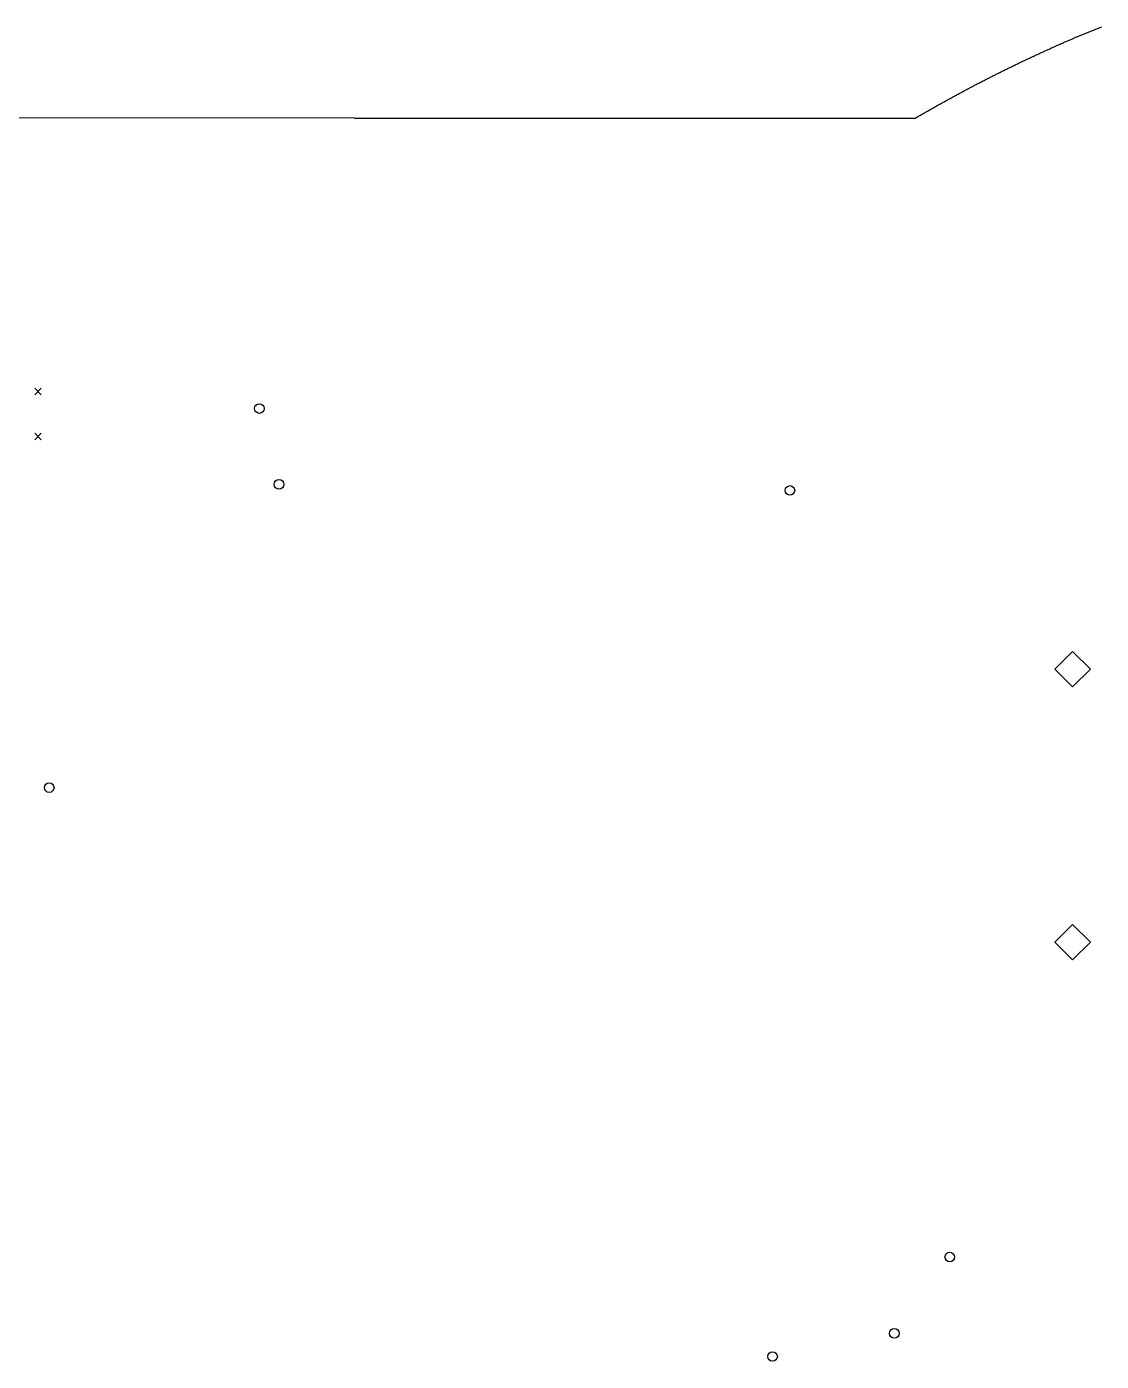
# Model space of a CAD drawing. Header units: millimetres. Extents: x 84 to 218, y -158 to -51.
# Drawn here: x 150.7 to 184.14, y -95.17 to -53.62 of the extents above; entities that cross this region are included whole.
import ezdxf

# ---------------------------------------------------------------- set-up
doc = ezdxf.new("R2010")
doc.units = ezdxf.units.MM
doc.layers.add('BLACK', color=250, linetype='CONTINUOUS')

msp = doc.modelspace()

# ---------------------------------------------------------------- linework, layer by layer
at = {"layer": 'BLACK', "linetype": 'CONTINUOUS'}
for p, q in [((183.195935, -54.0195), (183.221982, -54.008328)), ((183.221982, -54.008328), (183.248017, -53.997183)), ((183.248017, -53.997183), (183.274047, -53.986062)), ((183.274047, -53.986062), (183.300066, -53.974968)), ((183.300066, -53.974968), (183.326079, -53.963898)), ((183.326079, -53.963898), (183.352081, -53.952854)), ((183.352081, -53.952854), (183.378077, -53.941835)), ((183.378077, -53.941835), (183.404062, -53.930841)), ((183.404062, -53.930841), (183.430041, -53.919872)), ((183.430041, -53.919872), (183.456009, -53.90893)), ((183.456009, -53.90893), (183.481972, -53.898011)), ((183.481972, -53.898011), (183.507923, -53.887119)), ((183.507923, -53.887119), (183.533868, -53.876251)), ((183.533868, -53.876251), (183.559803, -53.86541)), ((183.559803, -53.86541), (183.585731, -53.854592)), ((183.585731, -53.854592), (183.611649, -53.843801)), ((183.611649, -53.843801), (183.63756, -53.833034)), ((183.63756, -53.833034), (183.663461, -53.822293)), ((183.663461, -53.822293), (183.689355, -53.811576)), ((183.689355, -53.811576), (183.715239, -53.800886)), ((183.715239, -53.800886), (183.741116, -53.790219)), ((183.741116, -53.790219), (183.766983, -53.779579)), ((183.766983, -53.779579), (183.792843, -53.768963)), ((183.792843, -53.768963), (183.818692, -53.758373)), ((183.818692, -53.758373), (183.844536, -53.747807)), ((183.844536, -53.747807), (183.870368, -53.737267)), ((183.870368, -53.737267), (183.896194, -53.726751)), ((183.896194, -53.726751), (183.92201, -53.716262)), ((183.92201, -53.716262), (183.947819, -53.705796)), ((183.947819, -53.705796), (183.973617, -53.695357)), ((183.973617, -53.695357), (183.999409, -53.684941)), ((183.999409, -53.684941), (184.02519, -53.674552)), ((184.02519, -53.674552), (184.050965, -53.664186)), ((184.050965, -53.664186), (184.076729, -53.653847)), ((184.076729, -53.653847), (184.102486, -53.643531)), ((184.102486, -53.643531), (184.128233, -53.633242)), ((184.128233, -53.633242), (184.153973, -53.622976)), ((182.252766, -54.438639), (182.279111, -54.426547)), ((182.279111, -54.426547), (182.305445, -54.414482)), ((182.305445, -54.414482), (182.331773, -54.402442)), ((182.331773, -54.402442), (182.358091, -54.390428)), ((182.358091, -54.390428), (182.384402, -54.378439)), ((182.384402, -54.378439), (182.410704, -54.366477)), ((182.410704, -54.366477), (182.436999, -54.35454)), ((182.436999, -54.35454), (182.463284, -54.342629)), ((182.463284, -54.342629), (182.489563, -54.330743)), ((182.489563, -54.330743), (182.515831, -54.318884)), ((182.515831, -54.318884), (182.542094, -54.307049)), ((182.542094, -54.307049), (182.568346, -54.295241)), ((182.568346, -54.295241), (182.594592, -54.283457)), ((182.594592, -54.283457), (182.620828, -54.271701)), ((182.620828, -54.271701), (182.647057, -54.259968)), ((182.647057, -54.259968), (182.673276, -54.248263)), ((182.673276, -54.248263), (182.699489, -54.236582)), ((182.699489, -54.236582), (182.725692, -54.224927)), ((182.725692, -54.224927), (182.751888, -54.213297)), ((182.751888, -54.213297), (182.778074, -54.201694)), ((182.778074, -54.201694), (182.804254, -54.190115)), ((182.804254, -54.190115), (182.830423, -54.178563)), ((182.830423, -54.178563), (182.856587, -54.167035)), ((182.856587, -54.167035), (182.882739, -54.155534)), ((182.882739, -54.155534), (182.908886, -54.144057)), ((182.908886, -54.144057), (182.935022, -54.132607)), ((182.935022, -54.132607), (182.961152, -54.121182)), ((182.961152, -54.121182), (182.987272, -54.109782)), ((182.987272, -54.109782), (183.013385, -54.098408)), ((183.013385, -54.098408), (183.039488, -54.087059)), ((183.039488, -54.087059), (183.065584, -54.075735)), ((183.065584, -54.075735), (183.09167, -54.064438)), ((183.09167, -54.064438), (183.11775, -54.053165)), ((183.11775, -54.053165), (183.14382, -54.041918)), ((183.14382, -54.041918), (183.169883, -54.030696)), ((183.169883, -54.030696), (183.195935, -54.0195)), ((181.378895, -54.852168), (181.405503, -54.839222)), ((181.405503, -54.839222), (181.432106, -54.8263)), ((181.432106, -54.8263), (181.458698, -54.813406)), ((181.458698, -54.813406), (181.485284, -54.800536)), ((181.485284, -54.800536), (181.511861, -54.787694)), ((181.511861, -54.787694), (181.538431, -54.774877)), ((181.538431, -54.774877), (181.564992, -54.762087)), ((181.564992, -54.762087), (181.591546, -54.749321)), ((181.591546, -54.749321), (181.618091, -54.736583)), ((181.618091, -54.736583), (181.644629, -54.72387)), ((181.644629, -54.72387), (181.671158, -54.711184)), ((181.671158, -54.711184), (181.69768, -54.698523)), ((181.69768, -54.698523), (181.724193, -54.685889)), ((181.724193, -54.685889), (181.750699, -54.67328)), ((181.750699, -54.67328), (181.777195, -54.660698)), ((181.777195, -54.660698), (181.803686, -54.64814)), ((181.803686, -54.64814), (181.830166, -54.63561)), ((181.830166, -54.63561), (181.856641, -54.623105)), ((181.856641, -54.623105), (181.883104, -54.610627)), ((181.883104, -54.610627), (181.909563, -54.598173)), ((181.909563, -54.598173), (181.936011, -54.585747)), ((181.936011, -54.585747), (181.962453, -54.573345)), ((181.962453, -54.573345), (181.988884, -54.56097)), ((181.988884, -54.56097), (182.01531, -54.54862)), ((182.01531, -54.54862), (182.041726, -54.536297)), ((182.041726, -54.536297), (182.068135, -54.523999)), ((182.068135, -54.523999), (182.094535, -54.511728)), ((182.094535, -54.511728), (182.120928, -54.499481)), ((182.120928, -54.499481), (182.147311, -54.487262)), ((182.147311, -54.487262), (182.173688, -54.475067)), ((182.173688, -54.475067), (182.200055, -54.462899)), ((182.200055, -54.462899), (182.226416, -54.450755)), ((182.226416, -54.450755), (182.252766, -54.438639)), ((180.550097, -55.266539), (180.57695, -55.252777)), ((180.57695, -55.252777), (180.603794, -55.239042)), ((180.603794, -55.239042), (180.630632, -55.225333)), ((180.630632, -55.225333), (180.65746, -55.211651)), ((180.65746, -55.211651), (180.684283, -55.197994)), ((180.684283, -55.197994), (180.711095, -55.184365)), ((180.711095, -55.184365), (180.737903, -55.170761)), ((180.737903, -55.170761), (180.7647, -55.157184)), ((180.7647, -55.157184), (180.791491, -55.143633)), ((180.791491, -55.143633), (180.818273, -55.13011)), ((180.818273, -55.13011), (180.845049, -55.116611)), ((180.845049, -55.116611), (180.871814, -55.10314)), ((180.871814, -55.10314), (180.898575, -55.089694)), ((180.898575, -55.089694), (180.925325, -55.076276)), ((180.925325, -55.076276), (180.952069, -55.062883)), ((180.952069, -55.062883), (180.978804, -55.049517)), ((180.978804, -55.049517), (181.005533, -55.036176)), ((181.005533, -55.036176), (181.032252, -55.022863)), ((181.032252, -55.022863), (181.058965, -55.009575)), ((181.058965, -55.009575), (181.085668, -54.996314)), ((181.085668, -54.996314), (181.112366, -54.983078)), ((181.112366, -54.983078), (181.139053, -54.96987)), ((181.139053, -54.96987), (181.165735, -54.956687)), ((181.165735, -54.956687), (181.192406, -54.943531)), ((181.192406, -54.943531), (181.219072, -54.9304)), ((181.219072, -54.9304), (181.245728, -54.917297)), ((181.245728, -54.917297), (181.272378, -54.904218)), ((181.272378, -54.904218), (181.299018, -54.891167)), ((181.299018, -54.891167), (181.325652, -54.878141)), ((181.325652, -54.878141), (181.352276, -54.865142)), ((181.352276, -54.865142), (181.378895, -54.852168)), ((179.768041, -55.677179), (179.795113, -55.662646)), ((179.795113, -55.662646), (179.822181, -55.648139)), ((179.822181, -55.648139), (179.849238, -55.63366)), ((179.849238, -55.63366), (179.876291, -55.619207)), ((179.876291, -55.619207), (179.903333, -55.604781)), ((179.903333, -55.604781), (179.930371, -55.590381)), ((179.930371, -55.590381), (179.957398, -55.576009)), ((179.957398, -55.576009), (179.98442, -55.561662)), ((179.98442, -55.561662), (180.011432, -55.547344)), ((180.011432, -55.547344), (180.038439, -55.53305)), ((180.038439, -55.53305), (180.065436, -55.518785)), ((180.065436, -55.518785), (180.092428, -55.504545)), ((180.092428, -55.504545), (180.11941, -55.490332)), ((180.11941, -55.490332), (180.146387, -55.476146)), ((180.146387, -55.476146), (180.173353, -55.461987)), ((180.173353, -55.461987), (180.200314, -55.447853)), ((180.200314, -55.447853), (180.227266, -55.433747)), ((180.227266, -55.433747), (180.254212, -55.419667)), ((180.254212, -55.419667), (180.281148, -55.405614)), ((180.281148, -55.405614), (180.308078, -55.391586)), ((180.308078, -55.391586), (180.334999, -55.377587)), ((180.334999, -55.377587), (180.361914, -55.363613)), ((180.361914, -55.363613), (180.38882, -55.349666)), ((180.38882, -55.349666), (180.41572, -55.335745)), ((180.41572, -55.335745), (180.44261, -55.321851)), ((180.44261, -55.321851), (180.469494, -55.307983)), ((180.469494, -55.307983), (180.496369, -55.294142)), ((180.496369, -55.294142), (180.523238, -55.280327)), ((180.523238, -55.280327), (180.550097, -55.266539)), ((179.006943, -56.095002), (179.034224, -56.079717)), ((179.034224, -56.079717), (179.0615, -56.064457)), ((179.0615, -56.064457), (179.088766, -56.049226)), ((179.088766, -56.049226), (179.116027, -56.034021)), ((179.116027, -56.034021), (179.143278, -56.018843)), ((179.143278, -56.018843), (179.170524, -56.003692)), ((179.170524, -56.003692), (179.197761, -55.988569)), ((179.197761, -55.988569), (179.224992, -55.973471)), ((179.224992, -55.973471), (179.252214, -55.958402)), ((179.252214, -55.958402), (179.279431, -55.943358)), ((179.279431, -55.943358), (179.306638, -55.928342)), ((179.306638, -55.928342), (179.33384, -55.913352)), ((179.33384, -55.913352), (179.361032, -55.898391)), ((179.361032, -55.898391), (179.388219, -55.883455)), ((179.388219, -55.883455), (179.415397, -55.868547)), ((179.415397, -55.868547), (179.442569, -55.853665)), ((179.442569, -55.853665), (179.469732, -55.838811)), ((179.469732, -55.838811), (179.496889, -55.823982)), ((179.496889, -55.823982), (179.524037, -55.809182)), ((179.524037, -55.809182), (179.551179, -55.794407)), ((179.551179, -55.794407), (179.578312, -55.77966)), ((179.578312, -55.77966), (179.60544, -55.764939)), ((179.60544, -55.764939), (179.632557, -55.750246)), ((179.632557, -55.750246), (179.65967, -55.735578)), ((179.65967, -55.735578), (179.686773, -55.720939)), ((179.686773, -55.720939), (179.71387, -55.706325)), ((179.71387, -55.706325), (179.740958, -55.691739)), ((179.740958, -55.691739), (179.768041, -55.677179)), ((160.9, -56.47), (141.93, -56.46)), ((160.9, -56.47), (178.35, -56.47)), ((178.35, -56.47), (178.377454, -56.454063)), ((178.377454, -56.454063), (178.404904, -56.438152)), ((178.404904, -56.438152), (178.432344, -56.422269)), ((178.432344, -56.422269), (178.459779, -56.406413)), ((178.459779, -56.406413), (178.487205, -56.390585)), ((178.487205, -56.390585), (178.514625, -56.374783)), ((178.514625, -56.374783), (178.542037, -56.359009)), ((178.542037, -56.359009), (178.569443, -56.343262)), ((178.569443, -56.343262), (178.59684, -56.327543)), ((178.59684, -56.327543), (178.624232, -56.311849)), ((178.624232, -56.311849), (178.651615, -56.296185)), ((178.651615, -56.296185), (178.678992, -56.280546)), ((178.678992, -56.280546), (178.70636, -56.264935)), ((178.70636, -56.264935), (178.733723, -56.249351)), ((178.733723, -56.249351), (178.761077, -56.233795)), ((178.761077, -56.233795), (178.788425, -56.218264)), ((178.788425, -56.218264), (178.815765, -56.202762)), ((178.815765, -56.202762), (178.843099, -56.187286)), ((178.843099, -56.187286), (178.870423, -56.171839)), ((178.870423, -56.171839), (178.897743, -56.156417)), ((178.897743, -56.156417), (178.925053, -56.141023)), ((178.925053, -56.141023), (178.952358, -56.125655)), ((178.952358, -56.125655), (178.979653, -56.110316)), ((178.979653, -56.110316), (179.006943, -56.095002)), ((150.95, -64.88), (151.15, -65.08)), ((151.15, -64.88), (150.95, -65.08)), ((150.95, -66.28), (151.15, -66.48)), ((151.15, -66.28), (150.95, -66.48)), ((183.25, -73.075), (182.7, -73.625)), ((183.8, -73.625), (183.25, -73.075)), ((182.7, -73.625), (183.25, -74.175)), ((183.25, -74.175), (183.8, -73.625)), ((183.25, -81.575), (182.7, -82.125)), ((183.8, -82.125), (183.25, -81.575)), ((182.7, -82.125), (183.25, -82.675)), ((183.25, -82.675), (183.8, -82.125))]:
    msp.add_line(p, q, dxfattribs=at)
at = {"layer": 'BLACK'}
for centre in [(157.94, -65.51), (158.55, -67.87), (174.45, -68.06), (151.4, -77.31), (179.425735, -91.925735), (177.7, -94.3), (173.91, -95.02)]:
    msp.add_circle(centre, 0.15, dxfattribs=at)

doc.saveas('drawing.dxf')
